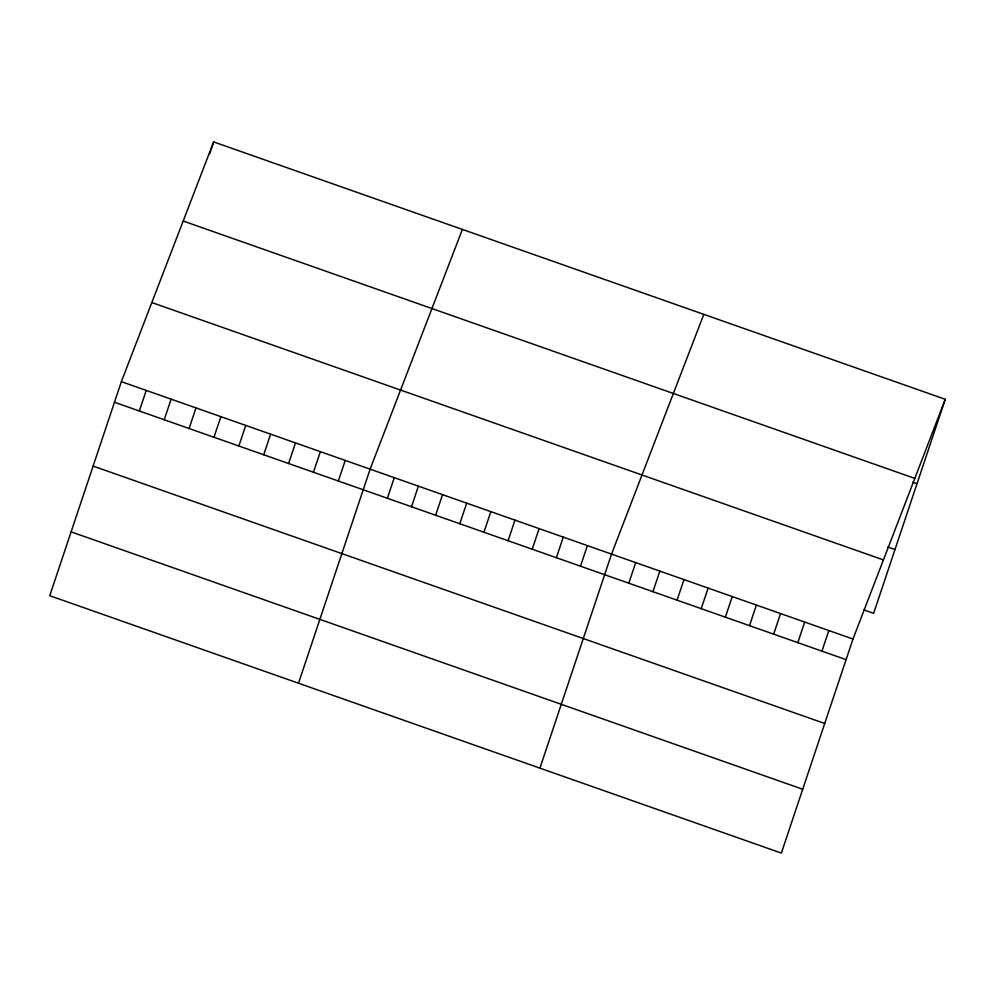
<?xml version="1.0" encoding="UTF-8"?>
<svg xmlns="http://www.w3.org/2000/svg" width="995" height="995" viewBox="0 0 995 995"><rect width="100%" height="100%" fill="white"/><g stroke="black" fill="none" stroke-linecap="round" stroke-linejoin="round"><path stroke-width="1.49" d="M121.365 381.657L49.75 595.706L781.361 853.088L852.976 639.039L945.25 399.293L213.639 141.912L121.365 381.657L852.976 639.039M209.709 153.678L213.639 141.912M139.35 411.01L146.24 390.413M164.225 419.753L171.115 399.169M189.1 428.509L195.99 407.913M213.975 437.253L220.865 416.669M238.85 446.009L245.74 425.412M263.725 454.765L270.615 434.168M288.6 463.508L295.49 442.924M313.475 472.264L320.365 451.668M338.35 481.008L345.24 460.424M298.5 683.217L370.115 469.167L462.389 229.422M387.366 498.259L394.256 477.662M411.507 506.753L418.397 486.157M435.648 515.248L442.539 494.652M459.802 523.743L466.692 503.147M483.943 532.226L490.833 511.641M508.084 540.72L514.975 520.136M532.226 549.215L539.116 528.631M556.367 557.71L563.257 537.113M580.508 566.205L587.398 545.608M539.924 768.152L611.539 554.103L703.813 314.358M628.803 583.194L635.693 562.598M652.944 591.689L659.834 571.093M677.085 600.184L683.975 579.587M701.226 608.679L708.117 588.082M725.367 617.161L732.258 596.577M749.509 625.656L756.399 605.072M773.662 634.151L780.553 613.567M797.803 642.646L804.694 622.049M821.945 651.14L828.835 630.544M945.25 399.293L873.635 613.343L863.685 609.835M183.192 221.027L914.803 478.408M912.738 482.227L917.004 483.732M887.888 547.001L894.99 549.501M151.812 302.542L883.423 559.924M114.475 402.254L846.086 659.635M93.12 466.095L824.731 723.477M71.105 531.865L802.716 789.246"/></g></svg>
